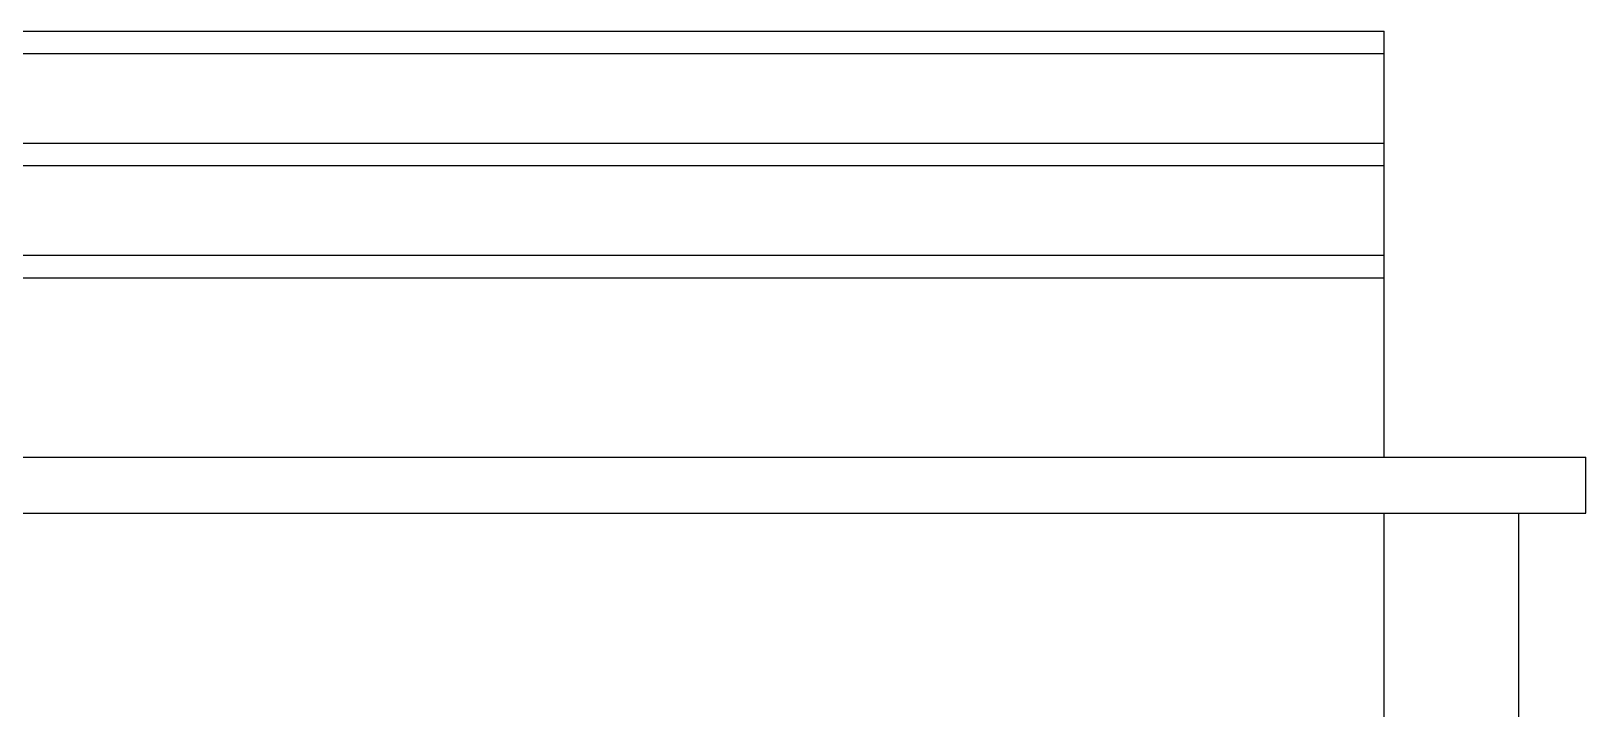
# Model space of a CAD drawing. Header units: inches. Extents: x -10117506 to -5032697, y -6529230 to -3254494.
# Drawn here: x -5047645.1 to -5047506.4, y -3261537.7 to -3261477.2 of the extents above; entities that cross this region are included whole.
import ezdxf

# ---------------------------------------------------------------- set-up
doc = ezdxf.new("R2010")
doc.units = ezdxf.units.IN
doc.header["$LTSCALE"] = 2
doc.header["$MEASUREMENT"] = 0
doc.layers.get('0').update_dxf_attribs({"linetype": 'CONTINUOUS'})

msp = doc.modelspace()

# ---------------------------------------------------------------- linework, layer by layer
at = {"ltscale": 0.5}
for p, q in [((-5047886.97, -3261477.21), (-5047524.37, -3261477.21)), ((-5047524.37, -3261515.21), (-5047524.37, -3261477.21)), ((-5047886.97, -3261479.21), (-5047524.37, -3261479.21)), ((-5047886.97, -3261487.21), (-5047524.37, -3261487.21)), ((-5047886.97, -3261489.21), (-5047524.37, -3261489.21)), ((-5047886.97, -3261497.21), (-5047524.37, -3261497.21)), ((-5047886.97, -3261499.21), (-5047524.37, -3261499.21)), ((-5047910.97, -3261515.21), (-5047506.37, -3261515.21)), ((-5047506.37, -3261520.21), (-5047506.37, -3261515.21)), ((-5047910.97, -3261520.21), (-5047506.37, -3261520.21)), ((-5047524.37, -3261627.21), (-5047524.37, -3261520.21)), ((-5047512.37, -3261627.21), (-5047512.37, -3261520.21))]:
    msp.add_line(p, q, dxfattribs=at)

doc.saveas('drawing.dxf')
